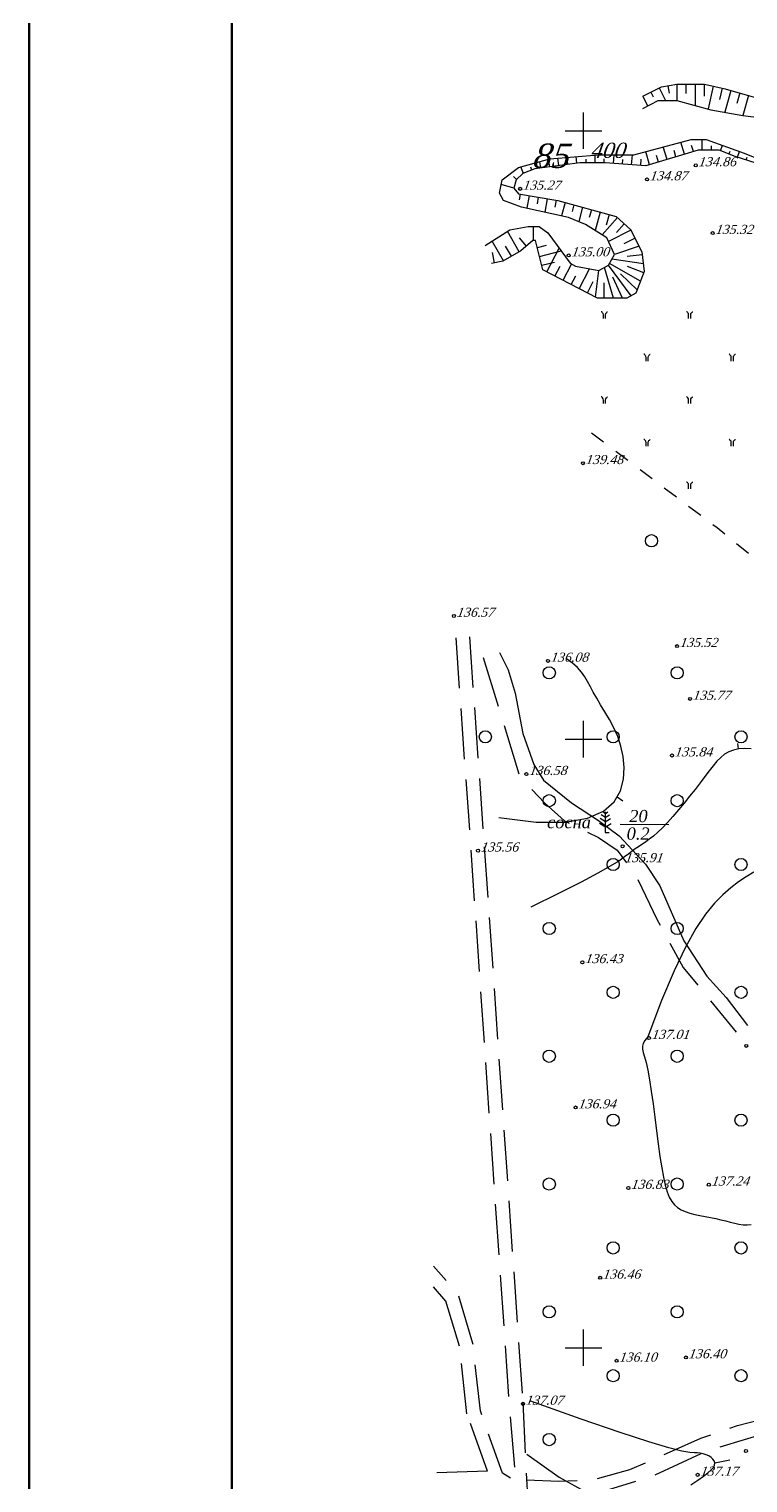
# Model space of a CAD drawing. Header units: millimetres. Extents: x 1400 to 4853, y -623 to 1865.
# Drawn here: x 2485.7 to 2556.6, y 1600 to 1743.3 of the extents above; entities that cross this region are included whole.
import ezdxf

# ---------------------------------------------------------------- set-up
doc = ezdxf.new("R2010")
doc.units = ezdxf.units.MM
doc.linetypes.add('AHIDDEN2', pattern=[3, 1.5, -1.5])
doc.linetypes.add('AHIDDEN4', pattern=[7, 5, -2])
for name, color, linetype in [('00_Північ', 7, 'Continuous'), ('00_Північ_відмітки', 7, 'Continuous'), ('01_Північ', 7, 'Continuous'), ('CONT-MNR', 7, 'Continuous'), ('Андрей', 7, 'Continuous'), ('кресты', 7, 'Continuous'), ('ПИКЕТЫ', 7, 'Continuous'), ('РАСТИТ', 7, 'Continuous'), ('СІТУАЦІЯ', 7, 'Continuous')]:
    doc.layers.add(name, color=color, linetype=linetype)
doc.styles.add('grad', font='timesi.ttf')
doc.styles.add('universw', font='timesi.ttf', dxfattribs={"oblique": 10})

# ---------------------------------------------------------------- blocks, each defined once
blk = doc.blocks.new('390_6')
at = {"color": 0, "linetype": 'Continuous'}
for p, q in [((0.005531, 2.466415), (-0.665101, 2.899042)), ((0.005531, 3.084453), (-0.386725, 3.36257)), ((-0.005531, 3.084453), (0.386725, 3.36257)), ((-0.005531, 2.466415), (0.665101, 2.899042)), ((0, 3.408923), (0, 0)), ((0.005531, 0.859515), (-0.95613, 1.462103)), ((0.005531, 1.74022), (-0.867556, 2.281003)), ((-0.005531, 1.74022), (0.867556, 2.281003)), ((-0.005531, 0.859515), (0.95613, 1.462103)), ((0, 0), (0.616918, 0))]:
    blk.add_line(p, q, dxfattribs=at)
blk = doc.blocks.new('372')
blk.add_circle((0, 0), 1)
blk = doc.blocks.new('368')
at = {"color": 0, "linetype": 'Continuous'}
blk.add_blockref('372', (0, 0), dxfattribs=at)
blk = doc.blocks.new('403')
at = {"color": 0, "linetype": 'Continuous'}
for p, q in [((-0.45, 1.11), (-0.52, 1.11)), ((-0.38, 1.02), (-0.45, 1.11)), ((-0.31, 0.94), (-0.38, 1.02)), ((-0.21, 0.81), (-0.31, 0.94)), ((-0.17, 0.59), (-0.21, 0.81)), ((-0.17, 0), (-0.17, 0.59)), ((0.17, 0.59), (0.21, 0.81)), ((0.17, 0), (0.17, 0.59)), ((0.21, 0.81), (0.31, 0.94)), ((0.31, 0.94), (0.38, 1.02)), ((0.38, 1.02), (0.45, 1.11)), ((0.45, 1.11), (0.52, 1.11))]:
    blk.add_line(p, q, dxfattribs=at)

msp = doc.modelspace()

# ---------------------------------------------------------------- linework, layer by layer
at = {"lineweight": 50}
for points in [[(3351.713, 1865.4673), (3351.713, 1261.4673), (2485.713, 1261.4673), (2485.713, 1865.4673)], [(3346.713, 1860.4673), (3346.713, 1266.4673), (2505.713, 1266.4673), (2505.713, 1860.4673)]]:
    msp.add_lwpolyline(points, close=True, dxfattribs=at)
at = {"layer": '00_Північ', "linetype": 'Continuous'}
for p, q in [((2547.8128, 1737.5249), (2548.428, 1736.2937)), ((2549.5638, 1737.8962), (2549.5638, 1736.2937)), ((2551.3638, 1737.8962), (2551.3638, 1735.7992)), ((2553.1425, 1737.704), (2552.6377, 1735.4487)), ((2546.2026, 1736.7203), (2546.6844, 1735.7561)), ((2554.8911, 1737.2791), (2554.2824, 1735.1208)), ((2556.6235, 1736.7905), (2556.0607, 1734.7949)), ((2550.3291, 1730.9869), (2549.9694, 1732.1889)), ((2552.0711, 1731.3835), (2552.0711, 1732.4563)), ((2553.8611, 1731.3292), (2554.0666, 1731.8679)), ((2537.927, 1729.8646), (2537.8274, 1730.6015)), ((2539.7107, 1730.1057), (2539.6229, 1730.7558)), ((2541.508, 1730.1464), (2541.508, 1730.9179)), ((2543.3057, 1730.0863), (2543.3708, 1730.9454)), ((2545.1006, 1729.9503), (2545.176, 1730.9454)), ((2546.8802, 1729.9548), (2546.4906, 1731.2568)), ((2548.6047, 1730.4709), (2548.23, 1731.7229)), ((2555.547, 1730.6994), (2555.7284, 1731.2622)), ((2534.4318, 1729.102), (2534.1759, 1729.7595)), ((2536.1432, 1729.6235), (2536.0563, 1730.2661)), ((2533.4947, 1727.6489), (2532.2466, 1728.0084)), ((2535.0071, 1726.9089), (2534.7898, 1725.6571)), ((2536.7806, 1726.6012), (2536.5492, 1725.2677)), ((2538.5393, 1726.2272), (2538.1792, 1724.9069)), ((2540.2759, 1725.7535), (2539.8902, 1724.3396)), ((2542.0124, 1725.2799), (2541.518, 1723.4672)), ((2543.7097, 1724.7344), (2542.1859, 1723.05)), ((2534.0355, 1721.3779), (2532.8845, 1723.3939)), ((2535.4456, 1722.4701), (2535.4456, 1723.8518)), ((2545.0308, 1723.5163), (2542.83, 1722.3952)), ((2532.4723, 1720.4854), (2531.3628, 1722.4288)), ((2536.7519, 1719.3934), (2537.9668, 1721.719)), ((2545.8478, 1721.9124), (2543.4145, 1721.1175)), ((2536.0323, 1720.9165), (2538.1654, 1721.4492)), ((2546.2605, 1720.1858), (2543.1571, 1720.6378)), ((2538.3473, 1718.56), (2539.1831, 1720.1598)), ((2539.9427, 1717.7266), (2540.9636, 1719.6807)), ((2541.5382, 1716.8931), (2541.8599, 1719.5172)), ((2543.3122, 1716.7874), (2542.4343, 1719.8271)), ((2545.0502, 1717.0259), (2542.8393, 1720.0455)), ((2545.98, 1718.4602), (2542.9337, 1720.2215))]:
    msp.add_line(p, q, dxfattribs=at)
at = {"layer": '00_Північ', "color": 250, "linetype": 'Continuous'}
for p, q in [((2548.6762, 1737.7484), (2548.7989, 1737.0211)), ((2550.4638, 1737.8962), (2550.4638, 1736.9715)), ((2552.2638, 1737.8962), (2552.2638, 1736.7239)), ((2554.0208, 1737.5074), (2553.7694, 1736.3842)), ((2547.0077, 1737.1226), (2547.2445, 1736.6488)), ((2555.7573, 1737.0348), (2555.4644, 1735.9963)), ((2551.1914, 1731.2449), (2551.0152, 1731.8335)), ((2552.9711, 1731.3835), (2552.9711, 1731.8254)), ((2538.8188, 1729.9851), (2538.772, 1730.3319)), ((2540.608, 1730.1464), (2540.608, 1730.4935)), ((2542.408, 1730.1464), (2542.408, 1730.5459)), ((2544.2031, 1730.0183), (2544.2383, 1730.4819)), ((2545.998, 1729.8823), (2546.0461, 1730.5164)), ((2547.7425, 1730.2129), (2547.5514, 1730.8514)), ((2549.4669, 1730.7289), (2549.2833, 1731.3424)), ((2554.7019, 1731.0083), (2554.8071, 1731.284)), ((2556.4036, 1730.4233), (2556.4872, 1730.6828)), ((2535.2705, 1729.4285), (2535.1603, 1729.7117)), ((2537.0351, 1729.744), (2536.9838, 1730.1231)), ((2533.7707, 1728.4975), (2533.4734, 1728.8068)), ((2534.1203, 1727.0628), (2534.0192, 1726.4801)), ((2535.8938, 1726.7551), (2535.7817, 1726.1087)), ((2537.6673, 1726.4473), (2537.5481, 1725.7602)), ((2539.4076, 1725.9903), (2539.2291, 1725.3359)), ((2541.1441, 1725.5167), (2540.9325, 1724.7409)), ((2542.8807, 1725.043), (2542.5979, 1724.0062)), ((2544.3771, 1724.1306), (2543.5997, 1723.2713)), ((2533.2539, 1720.9317), (2532.6888, 1721.9215)), ((2534.7416, 1721.9323), (2534.0516, 1722.7531)), ((2535.8142, 1721.7897), (2536.7014, 1722.0112)), ((2545.4393, 1722.7144), (2544.322, 1722.1452)), ((2531.5988, 1720.2812), (2531.3859, 1721.2948)), ((2536.2503, 1720.0433), (2537.4963, 1720.3545)), ((2546.1543, 1721.0795), (2544.6803, 1720.9045)), ((2537.5496, 1718.9767), (2538.0552, 1719.9445)), ((2539.145, 1718.1433), (2539.5907, 1718.9965)), ((2544.2122, 1716.7874), (2543.2478, 1718.8748)), ((2545.6563, 1717.6205), (2543.9954, 1719.1819)), ((2546.3038, 1719.3), (2544.7027, 1719.9172)), ((2540.7405, 1717.3098), (2541.3236, 1718.4262)), ((2542.4122, 1716.7874), (2542.4122, 1718.3013))]:
    msp.add_line(p, q, dxfattribs=at)
at = {"layer": '00_Північ', "linetype": 'Continuous', "flags": 128}
msp.add_lwpolyline([(2532.0659, 1681.8573), (2532.9428, 1680.1481), (2533.6342, 1677.8378), (2534.3687, 1673.8649), (2535.4702, 1670.8285), (2536.4273, 1669.2599), (2539.1637, 1667.0248), (2541.8531, 1665.2837), (2543.8731, 1663.7907), (2546.4752, 1660.9889), (2547.8882, 1658.8387), (2550.2648, 1653.4214), (2552.5131, 1649.9547), (2554.4146, 1647.8231), (2556.5145, 1645.0801)], dxfattribs=at)
at = {"layer": '00_Північ', "linetype": 'AHIDDEN4', "flags": 128}
msp.add_lwpolyline([(2530.4616, 1681.351), (2532.1449, 1675.9364), (2533.197, 1672.4931), (2534.0915, 1669.593), (2536.5514, 1667.0039), (2538.4878, 1665.2518), (2541.8374, 1663.6303), (2543.6692, 1662.375), (2545.6446, 1659.6401), (2547.6091, 1655.4941), (2550.1983, 1650.8132), (2555.4252, 1644.4137)], dxfattribs=at)
at = {"layer": '00_Північ_відмітки', "color": 7, "linetype": 'Continuous'}
for centre in [(2551.4253, 1729.8906), (2534.1186, 1727.5773), (2546.6279, 1728.5031), (2553.1005, 1723.2134), (2538.9063, 1721.0072), (2540.3044, 1700.5232)]:
    msp.add_circle(centre, 0.15, dxfattribs=at)
at = {"layer": 'CONT-MNR', "color": 30, "linetype": 'Continuous', "flags": 128}
for points in [[(2532.0221, 1665.574), (2535.6909, 1665.1264), (2538.57, 1665.1344), (2540.751, 1665.5222), (2542.325, 1666.2141), (2543.3836, 1667.1343), (2544.0179, 1668.207), (2544.3194, 1669.3566), (2544.3794, 1670.5072), (2544.2785, 1671.5962), (2544.0548, 1672.6132), (2543.7355, 1673.5609), (2543.3478, 1674.442), (2542.9192, 1675.2592), (2542.4768, 1676.0151), (2542.0479, 1676.7124), (2541.6598, 1677.3539), (2541.3307, 1677.943), (2541.0429, 1678.4868), (2540.7694, 1678.9932), (2540.4834, 1679.4701), (2540.158, 1679.9252), (2539.7663, 1680.3665), (2539.2815, 1680.8018), (2538.6766, 1681.2391)], [(2556.8927, 1672.3437), (2556.2504, 1672.3773), (2555.6639, 1672.3451), (2555.1466, 1672.2407), (2554.6888, 1672.0645), (2554.275, 1671.8188), (2553.89, 1671.5056), (2553.5181, 1671.1273), (2553.1441, 1670.6859), (2552.7525, 1670.1836), (2552.3279, 1669.6226), (2551.8592, 1669.0077), (2551.3531, 1668.3536), (2550.8204, 1667.6778), (2550.2722, 1666.9978), (2549.7193, 1666.3309), (2549.1728, 1665.6947), (2548.6435, 1665.1064), (2548.1424, 1664.5835), (2547.678, 1664.1385), (2547.2483, 1663.7633), (2546.8489, 1663.445), (2546.4754, 1663.1707), (2546.1233, 1662.9274), (2545.7882, 1662.7021), (2545.4657, 1662.4819), (2545.1513, 1662.2537), (2544.8266, 1662.0011), (2544.4163, 1661.6932), (2543.8316, 1661.2955), (2542.9831, 1660.7734), (2541.7818, 1660.0926), (2540.1386, 1659.2184), (2537.9644, 1658.1166), (2535.1699, 1656.7525)], [(2557.1437, 1660.1884), (2556.4077, 1659.7463), (2555.6557, 1659.2312), (2554.886, 1658.6423), (2554.0943, 1657.9647), (2553.2675, 1657.1274), (2552.39, 1656.0448), (2551.4465, 1654.6317), (2550.4214, 1652.8027), (2549.2993, 1650.4724), (2548.0646, 1647.5556), (2546.702, 1643.9668)], [(2546.702, 1643.9668), (2546.4188, 1643.6005), (2546.2489, 1643.3039), (2546.176, 1643.0356), (2546.184, 1642.7544), (2546.2566, 1642.4189), (2546.3777, 1641.9877), (2546.531, 1641.4194), (2546.7004, 1640.6728), (2546.8723, 1639.7216), (2547.0439, 1638.6), (2547.2153, 1637.3573), (2547.3865, 1636.0429), (2547.5574, 1634.7061), (2547.728, 1633.3963), (2547.8983, 1632.1626), (2548.0683, 1631.0546), (2548.239, 1630.1103), (2548.4161, 1629.3232), (2548.6064, 1628.6757), (2548.8165, 1628.15), (2549.0533, 1627.7285), (2549.3234, 1627.3934), (2549.6338, 1627.1271), (2549.991, 1626.9119), (2550.399, 1626.732), (2550.8505, 1626.5798), (2551.3355, 1626.4495), (2551.8438, 1626.3352), (2552.3652, 1626.2314), (2552.8897, 1626.1321), (2553.4071, 1626.0317), (2553.9073, 1625.9243), (2554.3826, 1625.8071), (2554.8348, 1625.688), (2555.268, 1625.5779), (2555.6865, 1625.4876), (2556.0943, 1625.428), (2556.4956, 1625.4099), (2556.8947, 1625.4442)], [(2550.9485, 1599.802), (2551.6313, 1600.2444), (2552.1876, 1600.628), (2552.6244, 1600.9608), (2552.9483, 1601.2507), (2553.1664, 1601.5057), (2553.2854, 1601.7338), (2553.3122, 1601.943), (2553.2548, 1602.1394), (2553.1253, 1602.3214), (2552.9371, 1602.4858), (2552.7034, 1602.6291), (2552.4376, 1602.748), (2552.153, 1602.8392), (2551.8627, 1602.8992), (2551.5803, 1602.9248), (2551.2873, 1602.9254), (2550.8395, 1602.962), (2550.0613, 1603.1086), (2548.7767, 1603.4391), (2546.81, 1604.0274), (2543.9855, 1604.9474), (2540.1273, 1606.2729), (2535.0597, 1608.078)], [(2534.7788, 1602.8228), (2537.9652, 1600.5342), (2540.7008, 1599.0144)]]:
    msp.add_lwpolyline(points, dxfattribs=at)
for points, elevation in [([(2555.6559, 1672.3435), (2555.5627, 1672.8695)], 40.8), ([(2543.6648, 1667.6099), (2544.2359, 1667.2427)], 40.8), ([(2553.3039, 1601.9713), (2554.7889, 1602.244)], 41.1)]:
    msp.add_lwpolyline(points, dxfattribs=dict(at, elevation=elevation))
at = {"layer": 'Андрей', "linetype": 'Continuous', "flags": 128}
for points in [[(2546.2026, 1736.7203), (2548.0479, 1737.6424), (2549.5521, 1737.8962), (2551.6333, 1737.8962), (2552.2837, 1737.8962), (2554.3162, 1737.4412), (2556.9666, 1736.6938), (2558.4787, 1736.255), (2560.941, 1735.8081), (2563.7853, 1735.4675), (2568.1998, 1735.224), (2572.7388, 1734.8742), (2581.4191, 1734.5739), (2587.7533, 1734.7571), (2595.4581, 1734.1746), (2602.4983, 1732.673), (2604.0163, 1732.9518), (2617.6017, 1736.7223), (2622.0256, 1737.5146), (2632.5579, 1738.34), (2641.1315, 1737.444)], [(2530.6669, 1721.9875), (2533.092, 1723.5255), (2534.9109, 1723.8518), (2535.9836, 1723.8518), (2536.8541, 1723.2304), (2539.0616, 1720.2319), (2539.5591, 1719.9367), (2541.8599, 1719.5172), (2542.8393, 1720.0455), (2543.4145, 1721.1175), (2542.6683, 1722.7487), (2540.554, 1724.0693), (2538.8751, 1724.7529), (2534.2424, 1725.7783), (2532.478, 1726.4267), (2532.0875, 1727.134), (2532.3315, 1728.4754), (2533.9403, 1729.6961), (2537.0549, 1730.5351), (2541.8283, 1730.9454), (2545.3286, 1730.9454), (2550.9671, 1732.4563), (2552.4526, 1732.4563), (2556.1831, 1731.0964), (2557.5645, 1730.5472)], [(2558.0215, 1729.9017), (2555.3177, 1730.7733), (2553.7186, 1731.3835), (2551.6544, 1731.3835), (2546.5084, 1729.8436), (2542.5123, 1730.1464), (2540.0122, 1730.1464), (2535.5737, 1729.5465), (2534.3781, 1729.0811), (2533.7271, 1728.4556), (2533.4893, 1727.6299), (2533.9524, 1727.0919), (2537.8457, 1726.4164), (2543.5791, 1724.8526), (2545.0091, 1723.5589), (2546.1186, 1721.381), (2546.3511, 1719.4228), (2545.5303, 1717.2935), (2544.6221, 1716.7874), (2542.7884, 1716.7874), (2541.7406, 1716.7874), (2536.3617, 1719.5973), (2535.6443, 1722.4701), (2535.3813, 1722.4701), (2534.181, 1721.4609), (2532.4146, 1720.4525), (2531.3001, 1720.2185)]]:
    msp.add_lwpolyline(points, dxfattribs=at)
at = {"layer": 'Андрей', "color": 5, "linetype": 'Continuous', "flags": 128}
msp.add_lwpolyline([(2546.2043, 1735.5037), (2547.7072, 1736.2937), (2549.5665, 1736.2937), (2552.9248, 1735.3696), (2556.0662, 1734.7939), (2559.559, 1734.3887), (2562.5047, 1734.2279), (2564.3336, 1734.2279), (2569.0387, 1733.6197), (2575.137, 1733.2124), (2583.0261, 1733.4966), (2586.2838, 1733.4966), (2593.9721, 1732.9741), (2602.3945, 1731.5011), (2605.0809, 1731.5011), (2617.8106, 1734.8053), (2620.2339, 1735.5687), (2624.7094, 1736.0269), (2628.6345, 1736.3568), (2639.1801, 1736.1749)], dxfattribs=at)
at = {"layer": 'кресты', "color": 3, "linetype": 'Continuous'}
for p, q in [((2540.3623, 1731.5067), (2540.3623, 1735.1067)), ((2538.5623, 1733.3067), (2542.1623, 1733.3067)), ((2540.3623, 1671.5067), (2540.3623, 1675.1067)), ((2538.5623, 1673.3067), (2542.1623, 1673.3067)), ((2540.3623, 1611.5067), (2540.3623, 1615.1067)), ((2538.5623, 1613.3067), (2542.1623, 1613.3067))]:
    msp.add_line(p, q, dxfattribs=at)
at = {"layer": 'ПИКЕТЫ', "color": 7, "linetype": 'Continuous'}
for centre in [(2527.5885, 1685.4594), (2549.5887, 1682.4852), (2536.8579, 1681.0314), (2550.8682, 1677.2807), (2549.0848, 1671.7006), (2534.7297, 1669.8657), (2529.9681, 1662.3183), (2544.2133, 1662.7498), (2540.2534, 1651.3131), (2546.8152, 1643.8379), (2556.4038, 1643.0672), (2539.5782, 1636.9945), (2544.7842, 1629.0534), (2552.7141, 1629.3801), (2542.0043, 1620.2008), (2543.6189, 1612.0195), (2550.4522, 1612.3497), (2534.394, 1607.7715), (2556.3721, 1603.1199), (2551.6121, 1600.7725)]:
    msp.add_circle(centre, 0.15, dxfattribs=at)
at = {"layer": 'РАСТИТ', "color": 7, "linetype": 'AHIDDEN2', "flags": 128}
msp.add_lwpolyline([(2604.149, 1608.2999), (2605.7519, 1618.347), (2608.2483, 1623.6294), (2613.5666, 1628.7283), (2615.0758, 1634.1144), (2611.1949, 1642.9476), (2597.9252, 1648.9505), (2593.6825, 1656.9015), (2589.2483, 1659.976), (2585.4529, 1662.1464), (2579.2411, 1668.464), (2577.1415, 1673.1323), (2574.4411, 1677.8683), (2570.7439, 1681.4815), (2563.2125, 1686.2155), (2553.5303, 1694.1423), (2541.1612, 1703.4892)], dxfattribs=at)
at = {"layer": 'РАСТИТ', "color": 7}
msp.add_lwpolyline([(2543.9755, 1664.9149), (2548.7673, 1664.8895)], dxfattribs=at)
at = {"layer": 'СІТУАЦІЯ', "color": 7, "linetype": 'AHIDDEN4'}
for p, q in [((2529.1117, 1683.41), (2530.5796, 1662.6983)), ((2530.5796, 1662.6983), (2534.3751, 1607.9241)), ((2526.7997, 1617.9106), (2525.5884, 1619.2936)), ((2528.1375, 1613.4559), (2526.7997, 1617.9106)), ((2528.87, 1606.7888), (2528.1375, 1613.4559)), ((2534.3751, 1607.9241), (2534.8593, 1598.0968)), ((2530.8876, 1601.1211), (2528.87, 1606.7888))]:
    msp.add_line(p, q, dxfattribs=at)
at = {"layer": 'СІТУАЦІЯ', "color": 7, "linetype": 'AHIDDEN4', "flags": 128}
for points in [[(2527.7651, 1683.3146), (2529.2329, 1662.6039), (2533.029, 1607.8208), (2533.6768, 1600.1359), (2532.3812, 1600.9448), (2530.1948, 1607.0927), (2529.466, 1613.726), (2528.0084, 1618.5796), (2525.5824, 1621.3493)], [(2534.7486, 1600.2871), (2537.9405, 1600.156), (2541.2636, 1600.2871), (2544.9365, 1601.292), (2549.1342, 1603.127), (2551.9326, 1604.3941), (2555.54, 1605.627), (2560.5246, 1606.9377), (2565.0721, 1607.462), (2569.7069, 1607.5494), (2574.2981, 1607.4183), (2581.5344, 1607.157), (2589.7985, 1607.4192), (2596.4884, 1607.5066), (2605.9135, 1608.0369), (2613.8237, 1608.4429), (2620.6866, 1608.1791), (2624.963, 1607.6349), (2630.8162, 1606.9851), (2636.5579, 1605.9438), (2638.7257, 1605.164), (2641.7173, 1604.7307), (2642.4544, 1604.9473)], [(2645.2325, 1587.4978), (2643.8799, 1589.4764), (2641.4142, 1594.404), (2640.0655, 1597.3813), (2639.6634, 1599.8728), (2639.6634, 1601.7213), (2638.7786, 1602.9268), (2637.2504, 1604.052), (2628.0577, 1605.8856), (2623.0439, 1606.2709), (2617.5813, 1607.0374), (2610.2908, 1606.9362), (2601.1327, 1606.2775), (2589.3569, 1605.8786), (2579.6519, 1605.7367), (2569.7723, 1606.2352), (2566.1547, 1606.1852), (2560.4664, 1605.4872), (2552.5827, 1603.1438), (2547.2231, 1600.6433), (2542.8322, 1599.2971), (2542.2833, 1598.4495), (2543.4127, 1594.8985), (2544.5012, 1590.9928), (2546.2824, 1587.4332), (2548.32, 1585.0826), (2551.3381, 1582.4624), (2553.3172, 1579.7432), (2554.653, 1576.3814), (2555.5931, 1571.833), (2555.9286, 1570.3124), (2554.6168, 1570.0502), (2553.6549, 1574.4194), (2552.2994, 1578.7448), (2550.8127, 1580.6672), (2548.4516, 1583.0703), (2545.6427, 1585.6684), (2544.156, 1588.1151), (2542.3196, 1592.9649), (2540.9138, 1598.0588), (2540.6078, 1598.8889), (2537.2846, 1598.5394), (2534.8798, 1598.7142)], [(2530.8876, 1601.1211), (2525.6416, 1600.9592)]]:
    msp.add_lwpolyline(points, dxfattribs=at)

# ---------------------------------------------------------------- block references
at = {"layer": '01_Північ', "color": 7, "xscale": 0.6, "yscale": 0.6, "zscale": 0.6}
for p in [(2542.429, 1714.7937), (2550.829, 1714.7937), (2546.629, 1710.5937), (2555.029, 1710.5937), (2542.429, 1706.3937), (2550.829, 1706.3937), (2546.629, 1702.1937), (2555.029, 1702.1937), (2550.829, 1697.9937)]:
    msp.add_blockref('403', p, dxfattribs=at)
at = {"layer": 'РАСТИТ', "color": 7, "xscale": 0.6, "yscale": 0.6, "zscale": 0.6}
for name, p in [('368', (2547.0651, 1692.8786)), ('368', (2536.9874, 1679.8453)), ('368', (2549.5874, 1679.8453)), ('368', (2530.6874, 1673.5453)), ('368', (2543.2874, 1673.5453)), ('368', (2555.8874, 1673.5453)), ('368', (2536.9874, 1667.2453)), ('368', (2549.5874, 1667.2453)), ('390_6', (2542.5118, 1664.1137)), ('368', (2543.2874, 1660.9453)), ('368', (2555.8874, 1660.9453)), ('368', (2536.9874, 1654.6453)), ('368', (2549.5874, 1654.6453)), ('368', (2543.2874, 1648.3453)), ('368', (2555.8874, 1648.3453)), ('368', (2536.9874, 1642.0453)), ('368', (2549.5874, 1642.0453)), ('368', (2543.2874, 1635.7453)), ('368', (2555.8874, 1635.7453)), ('368', (2536.9874, 1629.4453)), ('368', (2549.5874, 1629.4453)), ('368', (2543.2874, 1623.1453)), ('368', (2555.8874, 1623.1453)), ('368', (2536.9874, 1616.8453)), ('368', (2549.5874, 1616.8453)), ('368', (2543.2874, 1610.5453)), ('368', (2555.8874, 1610.5453)), ('368', (2536.9874, 1604.2453))]:
    msp.add_blockref(name, p, dxfattribs=at)

# ---------------------------------------------------------------- texts
at = {"layer": '00_Північ_відмітки', "color": 7, "linetype": 'Continuous', "style": 'universw', "oblique": 10}
for s, p in [('134.86', (2551.6938, 1729.8039)), ('134.87', (2546.8964, 1728.4164)), ('135.27', (2534.3871, 1727.4906)), ('135.32', (2553.369, 1723.1267)), ('135.00', (2539.1748, 1720.9205)), ('139.48', (2540.5729, 1700.4365))]:
    msp.add_text(s, height=0.9, dxfattribs=at).set_placement(p)
at = {"layer": 'ПИКЕТЫ', "color": 7, "linetype": 'AHIDDEN2', "style": 'universw', "oblique": 10}
for s, height, p in [('85', 2.4, (2535.3253, 1729.6387)), ('400', 1.5, (2541.0769, 1730.6255))]:
    msp.add_text(s, height=height, dxfattribs=at).set_placement(p)
at = {"layer": 'ПИКЕТЫ', "color": 7, "linetype": 'Continuous', "style": 'universw', "oblique": 10}
for s, p in [('136.57', (2527.857, 1685.3728)), ('135.52', (2549.8573, 1682.3985)), ('136.08', (2537.1265, 1680.9447)), ('135.77', (2551.1368, 1677.1941)), ('135.84', (2549.3533, 1671.6139)), ('136.58', (2534.9982, 1669.779)), ('135.56', (2530.2366, 1662.2316)), ('135.91', (2544.4457, 1661.1821)), ('136.43', (2540.5219, 1651.2265)), ('137.01', (2547.0837, 1643.7512)), ('136.94', (2539.8467, 1636.9078)), ('137.24', (2552.9826, 1629.2934)), ('136.83', (2545.0527, 1628.9667)), ('136.46', (2542.2728, 1620.1142)), ('136.10', (2543.8875, 1611.9328)), ('136.40', (2550.7208, 1612.2631)), ('137.07', (2534.6625, 1607.6848)), ('137.17', (2551.8806, 1600.6858))]:
    msp.add_text(s, height=0.9, dxfattribs=at).set_placement(p)
at = {"layer": 'РАСТИТ', "color": 7, "linetype": 'AHIDDEN2', "style": 'grad'}
for s, p in [('20', (2544.8729, 1665.1294)), ('сосна', (2536.772, 1664.5246)), ('0.2', (2544.6138, 1663.4033))]:
    msp.add_text(s, height=1.2, dxfattribs=at).set_placement(p)

doc.saveas('drawing.dxf')
